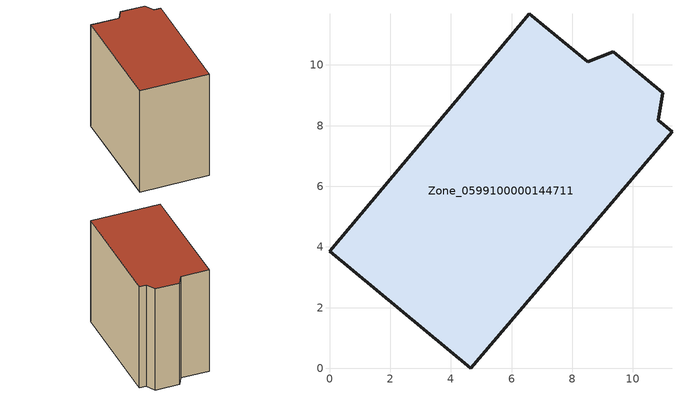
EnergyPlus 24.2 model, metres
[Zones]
Zone_0599100000144711
 floor ground (C_G): 0,3.85 6.59,11.69 8.51,10.1 9.35,10.44 10.98,9.08 10.84,8.18 11.29,7.8 4.65,0 z0
 wall outside (C_F): 4.65,0 11.29,7.8 10.84,8.18 10.98,9.08 9.35,10.44 8.51,10.1 6.59,11.69 0,3.85 4.65,0 z0:9.77
 roof outside (C_R): 10.98,9.08 9.35,10.44 8.51,10.1 6.59,11.69 0,3.85 4.65,0 11.29,7.8 10.84,8.18 z9.77
[BUILDING]
Pand.0599100000144711: North Axis=0; Terrain=City; Loads Convergence Tolerance Value=0.04; Temperature Convergence Tolerance Value=0.4; Solar Distribution=FullExterior; Maximum Number of Warmup Days=25; Minimum Number of Warmup Days=1
[Site:Location]
Rotterdam.The.Hague.AP_ZH_NLD Design_Conditions: Latitude=51.96; Longitude=4.45; Time Zone=1; Elevation=-4.5
[SITE:GROUNDTEMPERATURE:BUILDINGSURFACE]
18, 18, 18, 18, 18, 18, 18, 18, 18, 18, 18, 18
[MATERIAL] Thermal Absorptance=0.9; Solar Absorptance=0.7; Visible Absorptance=0.7
Name | Roughness | Thickness | Conductivity | Density | Specific Heat
G.TI.1946 | MediumSmooth | 0.15 | 1 | 540 | 1210
F.TI.1946 | Rough | 0.3 | 0.857143 | 1920 | 840
R.TI.1946 | MediumRough | 0.2 | 0.1 | 1500 | 1000
[CONSTRUCTION]
C_G: G.TI.1946
C_F: F.TI.1946
C_R: R.TI.1946
[ZONE]
Zone_0599100000144711: Type=1; Multiplier=1; Ceiling Height=Autocalculate; Volume=Autocalculate; Floor Area=autocalculate; Part of Total Floor Area=Yes
[ZONEINFILTRATION:DESIGNFLOWRATE]
Infil_Zone_0599100000144711: Zone or ZoneList or Space or SpaceList=Zone_0599100000144711; Schedule=AlwaysOn; Design Flow Rate Calculation Method=Flow/Area; Flow Rate per Floor Area=0.003; Constant Term Coefficient=1; Temperature Term Coefficient=0; Velocity Term Coefficient=0; Velocity Squared Term Coefficient=0
[HVACTEMPLATE:ZONE:IDEALLOADSAIRSYSTEM]
Zone_0599100000144711: Maximum Heating Supply Air Temperature=50; Minimum Cooling Supply Air Temperature=13; Maximum Heating Supply Air Humidity Ratio=0.0156; Minimum Cooling Supply Air Humidity Ratio=0.0077; Heating Limit=NoLimit; Cooling Limit=NoLimit; Dehumidification Control Type=ConstantSensibleHeatRatio; Cooling Sensible Heat Ratio=0.7; Dehumidification Setpoint=60; Humidification Control Type=None; Humidification Setpoint=30; Outdoor Air Method=None; Outdoor Air Flow Rate per Person=0.00944; Outdoor Air Flow Rate per Zone Floor Area=0; Outdoor Air Flow Rate per Zone=0; Demand Controlled Ventilation Type=None; Outdoor Air Economizer Type=NoEconomizer; Heat Recovery Type=None; Sensible Heat Recovery Effectiveness=0.7; Latent Heat Recovery Effectiveness=0.65
[ZONECONTROL:THERMOSTAT]
ThermostatControl_Zone_0599100000144711: Zone or ZoneList=Zone_0599100000144711; Control Type Schedule=DualSetpointControlType; Control 1=Thermostat_Zone_0599100000144711; Temperature Difference Between Cutout And Setpoint=0
[THERMOSTATSETPOINT:DUALSETPOINT]
Thermostat_Zone_0599100000144711: Heating Setpoint Temperature Schedule=HeatingSetpoint_Zone_0599100000144711; Cooling Setpoint Temperature Schedule=CoolingSetpoint_Zone_0599100000144711
[SCHEDULE:COMPACT]
HeatingSetpoint_Zone_0599100000144711: Through: 12/31, For: AllDays, Until: 24:00, 21
CoolingSetpoint_Zone_0599100000144711: Through: 12/31, For: AllDays, Until: 24:00, 24
DualSetpointControlType: Through: 12/31, For: AllDays, Until: 24:00, 4
AlwaysOn: Through: 12/31, For: AllDays, Until: 24:00, 1
